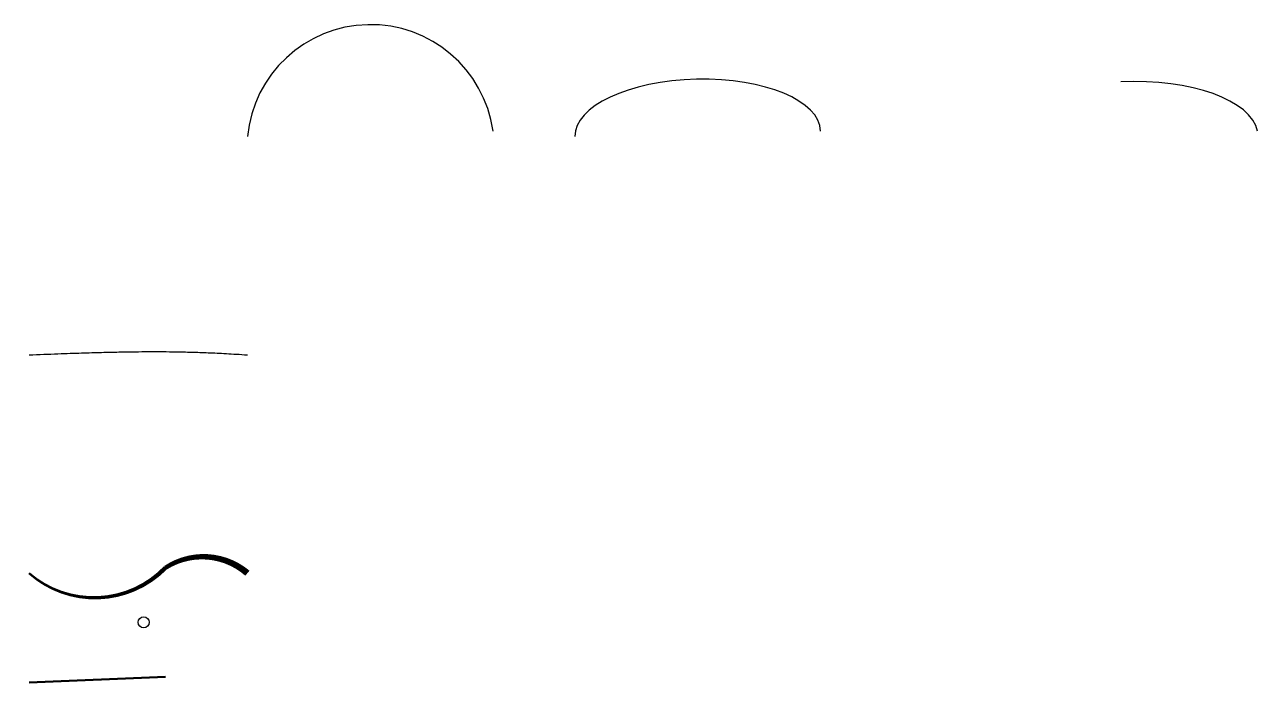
# Model space of a CAD drawing. Header units: millimetres. Extents: x -4 to 1125, y 0 to 603.
import ezdxf

# ---------------------------------------------------------------- set-up
doc = ezdxf.new("R2010")
doc.units = ezdxf.units.MM

msp = doc.modelspace()

# ---------------------------------------------------------------- linework, layer by layer
at = {"color": 1, "lineweight": 50}
msp.add_line((0, 0), (125, 5), dxfattribs=at)
at = {"color": 3, "lineweight": 35, "true_color": 0x00ff00}
msp.add_lwpolyline([(0, 100, 2, 4, 0.39968), (125, 105, 4, 6, -0.332595), (200, 100, 6, 8, 0)], format="xyseb", dxfattribs=at)
msp.add_circle((105, 55), 5)
msp.add_arc((312.8, 489.2), 113.3, 8.02, 174.5261)
for centre, major_axis, ratio, start_param, end_param in [((612.5, 502.5), (-112.5, -2.5), 0.444335, 3.141593, 6.283185), ((1009.9, 498.9), (115.6, 2.1), 0.444723, 0.07719, 1.647986)]:
    msp.add_ellipse(centre, major_axis=major_axis, ratio=ratio, start_param=start_param, end_param=end_param)
msp.add_rational_spline([(0, 300), (125, 305), (200, 300)], [2, 3, 2], degree=2)

doc.saveas('drawing.dxf')
